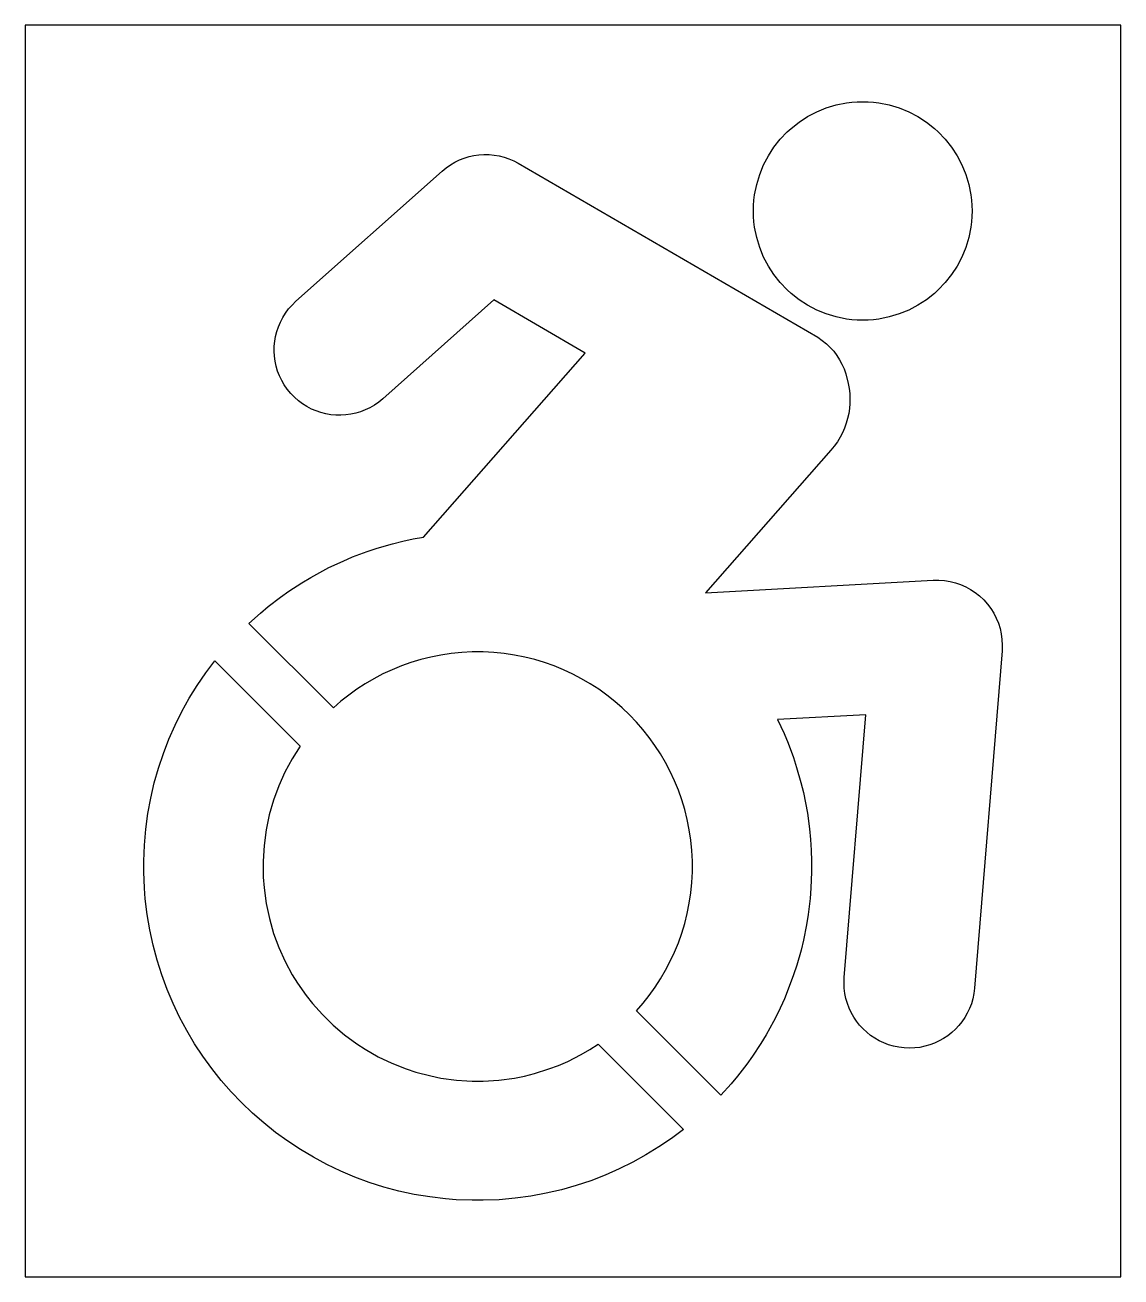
# Model space of a CAD drawing. Extents: x 0 to 42, y 0 to 48.
import ezdxf

# ---------------------------------------------------------------- set-up
doc = ezdxf.new("R2010")
doc.units = 0
doc.layers.add('CUT', color=7, linetype='Continuous')
doc.layers.add('OUTSIDE', color=1, linetype='Continuous')

msp = doc.modelspace()

# ---------------------------------------------------------------- linework, layer by layer
at = {"layer": 'CUT'}
for points in [[(31.8959, 36.6879), (31.6894, 36.7032), (31.4859, 36.7282), (31.0884, 36.807), (30.7054, 36.9223), (30.3388, 37.0722), (29.9904, 37.2547), (29.6623, 37.4681), (29.3564, 37.7103), (29.2123, 37.8417), (28.9431, 38.1236), (28.7009, 38.4295), (28.4875, 38.7577), (28.3049, 39.106), (28.1551, 39.4726), (28.0398, 39.8556), (27.961, 40.253), (27.936, 40.4566), (27.9207, 40.663), (27.9156, 40.8721), (27.9207, 41.0812), (27.936, 41.2876), (27.961, 41.4912), (28.0398, 41.8886), (28.1551, 42.2716), (28.305, 42.6382), (28.4875, 42.9865), (28.7009, 43.3146), (28.9431, 43.6206), (29.2123, 43.9025), (29.3564, 44.0339), (29.6624, 44.2761), (29.9905, 44.4895), (30.3388, 44.6721), (30.7054, 44.822), (31.0884, 44.9373), (31.4859, 45.0161), (31.6894, 45.0411), (31.8959, 45.0564), (32.105, 45.0615), (32.3141, 45.0564), (32.5205, 45.0411), (32.724, 45.0161), (33.1215, 44.9373), (33.5044, 44.822), (33.871, 44.6721), (34.2193, 44.4895), (34.5474, 44.2761), (34.8533, 44.0339), (34.9974, 43.9025), (35.2665, 43.6206), (35.5087, 43.3146), (35.7221, 42.9865), (35.9047, 42.6382), (36.0545, 42.2716), (36.1698, 41.8886), (36.2486, 41.4912), (36.2736, 41.2876), (36.2889, 41.0812), (36.294, 40.8721), (36.2889, 40.663), (36.2736, 40.4566), (36.2486, 40.253), (36.1698, 39.8556), (36.0545, 39.4726), (35.9047, 39.106), (35.7221, 38.7577), (35.5087, 38.4295), (35.2665, 38.1236), (34.9974, 37.8417), (34.8533, 37.7103), (34.5474, 37.4681), (34.2193, 37.2547), (33.871, 37.0722), (33.5044, 36.9223), (33.1215, 36.807), (32.724, 36.7282), (32.5205, 36.7032), (32.3141, 36.6879), (32.105, 36.6828)], [(36.7404, 25.9618), (36.8843, 25.8008), (37.0129, 25.6293), (37.1257, 25.4484), (37.2225, 25.2592), (37.3027, 25.0629), (37.366, 24.8604), (37.412, 24.653), (37.4403, 24.4416), (37.4505, 24.2275), (37.4422, 24.0116), (36.3876, 11.0712), (36.3626, 10.8674), (36.322, 10.6694), (36.2663, 10.4779), (36.1962, 10.2934), (36.1125, 10.1165), (36.0159, 9.9479), (35.9069, 9.7881), (35.7864, 9.6376), (35.6551, 9.4972), (35.5135, 9.3673), (35.3625, 9.2486), (35.2026, 9.1417), (35.0347, 9.0471), (34.8593, 8.9654), (34.6773, 8.8973), (34.4892, 8.8432), (34.2958, 8.8039), (34.0978, 8.7799), (33.8959, 8.7717), (33.6899, 8.78), (33.4859, 8.805), (33.2879, 8.8457), (33.0963, 8.9014), (32.9117, 8.9715), (32.7348, 9.0553), (32.5661, 9.152), (32.4063, 9.2609), (32.2558, 9.3815), (32.1153, 9.5129), (31.9855, 9.6545), (31.8667, 9.8056), (31.7598, 9.9655), (31.6652, 10.1334), (31.5836, 10.3088), (31.5155, 10.4909), (31.4615, 10.6791), (31.4222, 10.8725), (31.3982, 11.0706), (31.3902, 11.2726), (31.3986, 11.4778), (32.2203, 21.5567), (28.8425, 21.3686), (29.0897, 20.8344), (29.241, 20.471), (29.4475, 19.9157), (29.5712, 19.5389), (29.7352, 18.9642), (29.8298, 18.5752), (29.9125, 18.1816), (29.9831, 17.7837), (30.0656, 17.1791), (30.1049, 16.7712), (30.1313, 16.3597), (30.1445, 15.9447), (30.1445, 15.5287), (30.12, 14.9116), (30.0876, 14.5045), (30.0154, 13.901), (29.9518, 13.5035), (29.8338, 12.9153), (29.7403, 12.5287), (29.5783, 11.9576), (29.4562, 11.583), (29.2521, 11.0309), (29.1025, 10.6697), (28.8583, 10.1385), (28.6826, 9.7917), (28.4, 9.2831), (28.1993, 8.9521), (27.8804, 8.4681), (27.656, 8.154), (27.3024, 7.6964), (27.0557, 7.4005), (26.6694, 6.971), (23.4352, 10.2054), (23.686, 10.4943), (23.9233, 10.7947), (24.1468, 11.1061), (24.3559, 11.428), (24.5501, 11.7601), (24.7291, 12.1017), (24.8923, 12.4525), (25.0393, 12.8119), (25.1695, 13.1795), (25.2826, 13.5548), (25.378, 13.9374), (25.4553, 14.3268), (25.5139, 14.7224), (25.5535, 15.1239), (25.5735, 15.5307), (25.5735, 15.9417), (25.5534, 16.3492), (25.5137, 16.7514), (25.4548, 17.1478), (25.3773, 17.5378), (25.2815, 17.9211), (25.1681, 18.297), (25.0374, 18.6653), (24.8899, 19.0252), (24.7261, 19.3765), (24.5465, 19.7187), (24.3515, 20.0511), (24.1417, 20.3735), (23.9174, 20.6852), (23.6793, 20.9859), (23.4277, 21.275), (23.1631, 21.5521), (22.886, 21.8167), (22.5969, 22.0683), (22.2962, 22.3065), (21.9845, 22.5307), (21.6621, 22.7406), (21.3297, 22.9355), (20.9875, 23.1151), (20.6363, 23.2789), (20.2763, 23.4264), (19.9081, 23.5571), (19.5321, 23.6706), (19.1489, 23.7664), (18.7588, 23.8439), (18.3625, 23.9027), (17.9603, 23.9425), (17.5527, 23.9625), (17.1418, 23.9625), (16.7349, 23.9425), (16.3335, 23.903), (15.9378, 23.8443), (15.5485, 23.7671), (15.1659, 23.6717), (14.7905, 23.5586), (14.4229, 23.4284), (14.0635, 23.2814), (13.7127, 23.1182), (13.371, 22.9392), (13.039, 22.7449), (12.717, 22.5358), (12.4056, 22.3123), (12.1052, 22.0749), (11.8163, 21.8242), (8.582, 25.0585), (9.0208, 25.4528), (9.3233, 25.7044), (9.7915, 26.0645), (10.1129, 26.2926), (10.6085, 26.6165), (10.9476, 26.8199), (11.2934, 27.0131), (11.6457, 27.1957), (12.1857, 27.4495), (12.5533, 27.605), (13.1153, 27.8171), (13.4967, 27.9442), (14.0787, 28.1126), (14.4729, 28.2098), (14.8717, 28.2948), (15.2751, 28.3672), (21.4687, 35.4212), (17.9599, 37.4588), (13.7155, 33.6727), (13.5568, 33.5422), (13.3907, 33.4268), (13.2183, 33.3265), (13.0402, 33.2412), (12.8576, 33.1709), (12.6713, 33.1154), (12.4821, 33.0748), (12.2911, 33.049), (12.099, 33.0379), (11.9069, 33.0416), (11.7157, 33.0599), (11.5261, 33.0927), (11.3393, 33.1401), (11.1559, 33.202), (10.9771, 33.2783), (10.8036, 33.3689), (10.6365, 33.4739), (10.4765, 33.5932), (10.3247, 33.7267), (10.1818, 33.8743), (10.0514, 34.033), (9.936, 34.1991), (9.8357, 34.3716), (9.7505, 34.5496), (9.6801, 34.7322), (9.6247, 34.9186), (9.5841, 35.1077), (9.5583, 35.2988), (9.5472, 35.4908), (9.5508, 35.6829), (9.5691, 35.8742), (9.6019, 36.0637), (9.6493, 36.2506), (9.7112, 36.4339), (9.7875, 36.6127), (9.8781, 36.7861), (9.9831, 36.9533), (10.1024, 37.1132), (10.2359, 37.2651), (10.3835, 37.4079), (15.982, 42.4018), (16.1376, 42.5298), (16.3011, 42.6437), (16.4714, 42.7433), (16.6478, 42.8285), (16.8292, 42.8993), (17.0149, 42.9555), (17.2039, 42.9971), (17.3953, 43.0241), (17.5881, 43.0361), (17.7816, 43.0333), (17.9748, 43.0155), (18.1668, 42.9826), (18.3567, 42.9345), (18.5436, 42.8712), (18.7265, 42.7925), (18.9047, 42.6983), (30.3837, 36.0275), (30.555, 35.9104), (30.7136, 35.7818), (30.8594, 35.6424), (30.9921, 35.4933), (31.1114, 35.3352), (31.2172, 35.1691), (31.3092, 34.996), (31.3872, 34.8167), (31.4509, 34.6321), (31.5468, 34.2563), (31.5813, 34.067), (31.6033, 33.8761), (31.613, 33.6842), (31.6102, 33.4921), (31.5948, 33.3002), (31.5669, 33.1094), (31.5264, 32.9202), (31.4732, 32.7333), (31.4073, 32.5494), (31.3286, 32.3691), (31.237, 32.1932), (31.1326, 32.0221), (31.0153, 31.8567), (30.885, 31.6975), (26.0827, 26.2282), (34.8089, 26.714), (35.0246, 26.7165), (35.2382, 26.7006), (35.4487, 26.6668), (35.6549, 26.6155), (35.8557, 26.547), (36.0501, 26.4617), (36.2368, 26.3602), (36.4149, 26.2427), (36.5831, 26.1098)], [(17.1415, 7.5095), (17.5517, 7.5095), (18.158, 7.5467), (18.7518, 7.6271), (19.1399, 7.7039), (19.5213, 7.7987), (20.0798, 7.9738), (20.4424, 8.1117), (20.7966, 8.2659), (21.3112, 8.5269), (21.6425, 8.72), (21.9638, 8.9279), (25.233, 5.6588), (24.7699, 5.3123), (24.2911, 4.9866), (23.7971, 4.6822), (23.2887, 4.3999), (22.7665, 4.1403), (22.2312, 3.9041), (21.6833, 3.6919), (21.1237, 3.5046), (20.5529, 3.3427), (19.9715, 3.2069), (19.3804, 3.0979), (18.78, 3.0164), (18.1711, 2.963), (17.5543, 2.9385), (17.1396, 2.9385), (16.5219, 2.963), (16.1145, 2.9954), (15.5102, 3.0677), (14.9149, 3.1676), (14.3293, 3.2947), (13.7539, 3.4481), (13.1896, 3.6272), (12.6368, 3.8314), (12.0964, 4.0599), (11.569, 4.3122), (11.0552, 4.5875), (10.5557, 4.8852), (10.0712, 5.2046), (9.6024, 5.545), (9.1499, 5.9057), (8.7145, 6.2862), (8.2966, 6.6856), (7.8972, 7.1034), (7.5167, 7.5389), (7.156, 7.9914), (6.8156, 8.4602), (6.4962, 8.9447), (6.1985, 9.4441), (5.9232, 9.9579), (5.671, 10.4853), (5.4424, 11.0258), (5.2382, 11.5785), (5.0591, 12.1429), (4.9057, 12.7182), (4.7786, 13.3039), (4.6787, 13.8992), (4.6064, 14.5034), (4.574, 14.9109), (4.5495, 15.5285), (4.5495, 15.9433), (4.574, 16.56), (4.6274, 17.1689), (4.7089, 17.7693), (4.8179, 18.3605), (4.9537, 18.9418), (5.1156, 19.5126), (5.3029, 20.0723), (5.5151, 20.6201), (5.7513, 21.1555), (6.0109, 21.6778), (6.2932, 22.1862), (6.5975, 22.6802), (6.9233, 23.1591), (7.2697, 23.6222), (10.539, 20.3529), (10.2327, 19.8672), (9.96, 19.3595), (9.7226, 18.8315), (9.5221, 18.2846), (9.3601, 17.7205), (9.2381, 17.1408), (9.1577, 16.547), (9.1205, 15.9407), (9.1206, 15.5304), (9.1281, 15.326), (9.1581, 14.921), (9.2392, 14.3243), (9.3624, 13.7417), (9.526, 13.175), (9.7284, 12.6257), (9.968, 12.0955), (10.2432, 11.5859), (10.4456, 11.2585), (10.7766, 10.7868), (11.0148, 10.4862), (11.3971, 10.057), (11.8081, 9.6554), (12.2462, 9.2829), (12.7097, 8.9413), (13.032, 8.7315), (13.5343, 8.4448), (14.0579, 8.1931), (14.601, 7.9781), (14.9731, 7.856), (15.5453, 7.7057), (15.9353, 7.6282), (16.5321, 7.547), (16.937, 7.5171)]]:
    msp.add_lwpolyline(points, close=True, dxfattribs=at)
at = {"layer": 'OUTSIDE'}
msp.add_lwpolyline([(0, 0), (42, 0), (42, 48), (0, 48)], close=True, dxfattribs=at)

doc.saveas('drawing.dxf')
